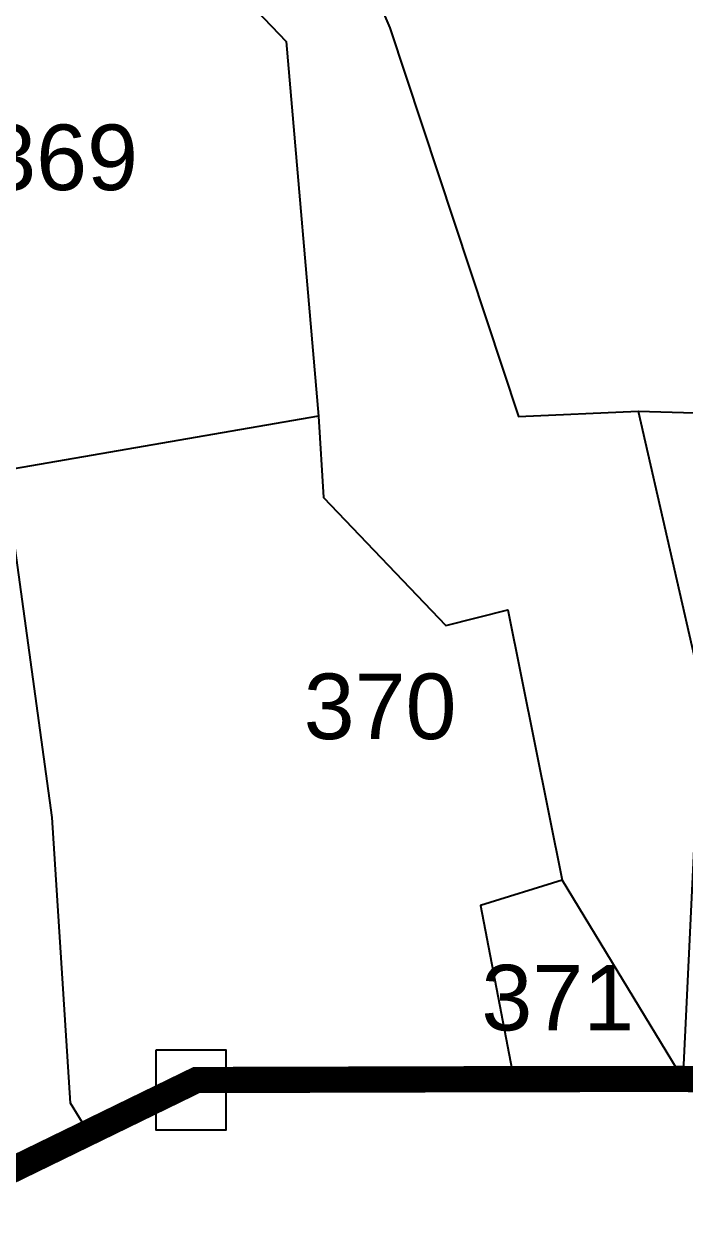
# Model space of a CAD drawing. Header units: feet. Extents: x 182083 to 187049, y 1571345 to 1577743.
# Drawn here: x 183023.7 to 183225.1, y 1573051.6 to 1573420.6 of the extents above; entities that cross this region are included whole.
import ezdxf
from ezdxf.enums import TextEntityAlignment as Align

# ---------------------------------------------------------------- set-up
doc = ezdxf.new("R2010")
doc.units = ezdxf.units.FT
doc.header["$LTSCALE"] = 15
doc.header["$MEASUREMENT"] = 0
doc.linetypes.add('HIDDEN2', pattern=[0.1875, 0.125, -0.0625])
for name, color, linetype in [('PLOT', 7, 'Continuous'), ('PLOT NO', 7, 'Continuous'), ('VILLAGE STONES', 240, 'Continuous')]:
    doc.layers.add(name, color=color, linetype=linetype)
doc.layers.add('VILLAGE BOUNDRY', color=5, linetype='HIDDEN2', lineweight=100)
doc.styles.get("Standard").update_dxf_attribs({"font": 'arial.ttf'})

msp = doc.modelspace()

# ---------------------------------------------------------------- linework, layer by layer
at = {"layer": 'PLOT', "lineweight": -3}
for points in [[(183140.6, 1573838.84), (183172.91, 1573832.16), (183166.66, 1573794.95), (183159.65, 1573757.41), (183130.63, 1573729.16), (183127.06, 1573670.26), (183104.95, 1573673.58), (183096.23, 1573692.39), (183105.05, 1573738.59), (183131.06, 1573757.7), (183113.94, 1573801.12), (183060.9, 1573799.92), (183044.15, 1573711.68), (183046.15, 1573658.81), (183049.9, 1573605.89), (183058.98, 1573551), (183085.88, 1573534.88), (183135.22, 1573419.57), (183174.39, 1573300.93), (183210.87, 1573302.62), (183230.25, 1573218), (183224.51, 1573098.85)], [(183043.3, 1573082.48), (183037.76, 1573091.44), (183032.16, 1573178.63), (183017.68, 1573284.43), (183002.34, 1573383.2), (182981.07, 1573412.14), (182986.72, 1573471.58), (183000.93, 1573499.19), (183017.31, 1573505.6), (183103.57, 1573415.31), (183113.37, 1573301.03), (183017.68, 1573284.43)], [(183210.87, 1573302.62), (183279.99, 1573300.53), (183332.64, 1573300.4), (183416.94, 1573307.67), (183398.38, 1573197.17), (183393.51, 1573095.96)], [(183113.37, 1573301.03), (183114.99, 1573276.21), (183152.27, 1573237.14), (183171.16, 1573241.96), (183187.75, 1573159.5), (183162.78, 1573151.8), (183173, 1573098.79)], [(183187.75, 1573159.5), (183224.51, 1573098.85)]]:
    msp.add_lwpolyline(points, dxfattribs=at)
at = {"layer": 'VILLAGE BOUNDRY', "lineweight": -3, "ltscale": 25, "const_width": 8}
msp.add_lwpolyline([(182991.85, 1573057.41), (183041.48, 1573081.59), (183076.2, 1573098.51), (183173, 1573098.79), (183224.51, 1573098.85), (183344.21, 1573096.12), (183393.51, 1573095.96), (183605.85, 1573092.27), (183816.37, 1573091.96), (183903.44, 1573092.71)], dxfattribs=at)
at = {"layer": 'VILLAGE STONES', "lineweight": -3}
msp.add_lwpolyline([(183063.92, 1573107.77), (183085.19, 1573107.77), (183085.19, 1573083.26), (183063.92, 1573083.26)], close=True, dxfattribs=at)

# ---------------------------------------------------------------- texts
at = {"layer": 'PLOT NO', "lineweight": -3}
for s, p in [('369', (183035.06, 1573380.01)), ('370', (183132.2, 1573212.52)), ('371', (183186.4, 1573123.66))]:
    msp.add_text(s, height=20, dxfattribs=at).set_placement(p, align=Align.MIDDLE_CENTER)

doc.saveas('drawing.dxf')
